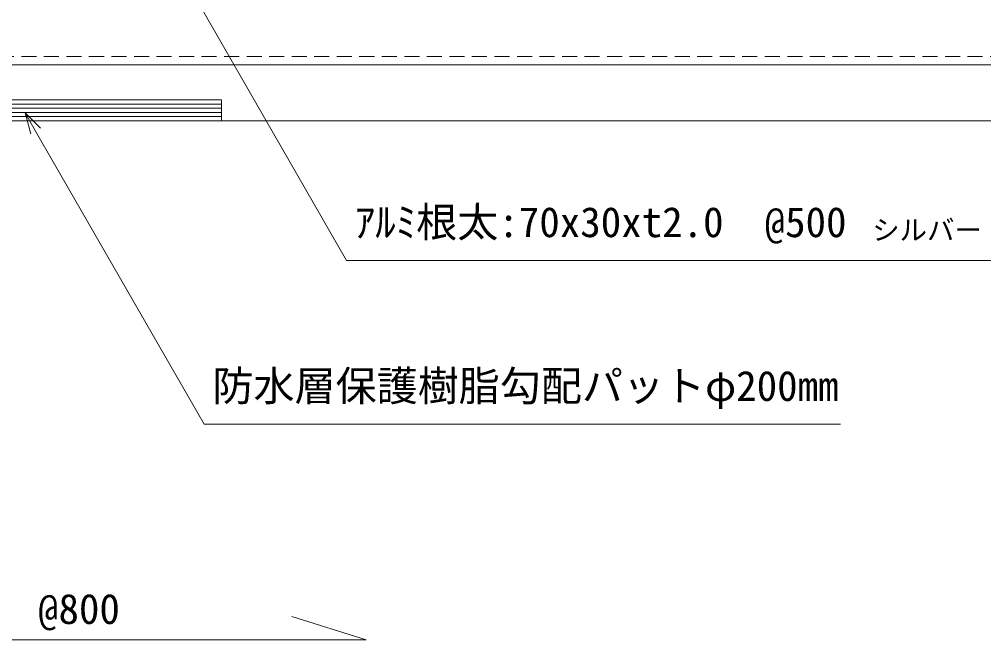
# Model space of a CAD drawing. Units: millimetres on the paper. Extents: x -401 to 401, y -279 to 279.
# Drawn here: x 245.2 to 322.3, y -120.7 to -71.2 of the extents above; entities that cross this region are included whole.
import ezdxf
from ezdxf.enums import TextEntityAlignment as Align

# ---------------------------------------------------------------- set-up
doc = ezdxf.new("R2010")
doc.units = ezdxf.units.MM
doc.linetypes.add('DASHED1', pattern=[1.8, 1.2, -0.6])
for name, color, linetype, lineweight in [('0-2_A-E01-仕上太線', 4, 'Continuous', 9), ('0-4_ｱﾙﾐ', 4, 'DASHED1', 9), ('0-5_0-A11-寸法_詳細', 5, 'Continuous', 9), ('0-6_0', 7, 'Continuous', 9), ('0-7_A-B03-文字_書込_小', 7, 'Continuous', 9), ('0-8_A-D09-金物_鋼材', 1, 'Continuous', 9)]:
    doc.layers.add(name, color=color, linetype=linetype, lineweight=lineweight)
doc.styles.add('ＭＳ ゴシック', font='')
doc.styles.get('ＭＳ ゴシック').set_extended_font_data('MS Gothic')

# ---------------------------------------------------------------- blocks, each defined once
blk = doc.blocks.new('G$CBAEE64E2')
at = {"layer": '0-8_A-D09-金物_鋼材'}
for p, q in [((-100, 4), (100, 4)), ((-100, 3), (100, 3)), ((-100, 2), (100, 2)), ((-100, 1), (100, 1))]:
    blk.add_line(p, q, dxfattribs=at)
blk.add_lwpolyline([(-100, 0), (100, 0), (100, 5), (-100, 5)], close=True, dxfattribs=at)
blk = doc.blocks.new('_Open30')
at = {"layer": '0-6_0'}
blk.add_line((0, 0), (-1, 0), dxfattribs=at)
blk.add_lwpolyline([(-1, 0.2679), (0, 0), (-1, -0.2679)], dxfattribs=at)

msp = doc.modelspace()

# ---------------------------------------------------------------- linework, layer by layer
at = {"layer": '0-2_A-E01-仕上太線'}
msp.add_line((174.573, -79.304), (326.631, -79.304), dxfattribs=at)
at = {"layer": '0-4_ｱﾙﾐ'}
msp.add_line((236.359, -74.185), (326.239, -74.185), dxfattribs=at)
at = {"layer": '0-4_ｱﾙﾐ', "color": 3, "linetype": 'Continuous'}
msp.add_line((236.359, -74.852), (326.239, -74.852), dxfattribs=at)
msp.add_line((236.359, -74.852), (326.239, -74.852), dxfattribs=at)
at = {"layer": '0-5_0-A11-寸法_詳細'}
msp.add_lwpolyline([(227.906, -120.749), (272.906, -120.749), (266.975, -118.887)], dxfattribs=at)
at = {"layer": '0-7_A-B03-文字_書込_小'}
for points in [[(259.55, -69.989), (271.334, -90.463), (326.843, -90.463)], [(246.493, -80.13), (259.969, -103.543), (310.795, -103.543)]]:
    msp.add_lwpolyline(points, dxfattribs=at)

# ---------------------------------------------------------------- block references
at = {"layer": '0-6_0', "xscale": 0.3333333, "yscale": 0.3333333}
msp.add_blockref('G$CBAEE64E2', (228.026, -79.304), dxfattribs=at)
at = {"layer": '0-7_A-B03-文字_書込_小', "xscale": 1.666667, "yscale": 1.666667, "rotation": 119.92427}
msp.add_blockref('_Open30', (245.661, -78.685), dxfattribs=at)

# ---------------------------------------------------------------- texts
at = {"layer": '0-5_0-A11-寸法_詳細', "style": 'ＭＳ ゴシック'}
msp.add_text('@800', height=2.405, dxfattribs=at).set_placement((246.685, -120.212), align=Align.BOTTOM_LEFT)
at = {"layer": '0-7_A-B03-文字_書込_小', "style": 'ＭＳ ゴシック'}
for s, height, p in [('ｱﾙﾐ根太:70x30xt2.0\u3000@500', 2.405, (271.986, -89.323)), ('シルバー', 1.606, (313.339, -89.317)), ('防水層保護樹脂勾配パットφ200mm', 2.405, (260.622, -102.404))]:
    msp.add_text(s, height=height, dxfattribs=at).set_placement(p, align=Align.BOTTOM_LEFT)

doc.saveas('drawing.dxf')
